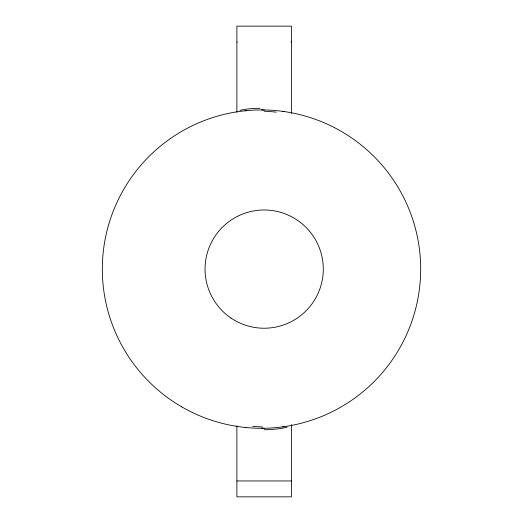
<?xml version="1.0" encoding="UTF-8"?>
<svg xmlns="http://www.w3.org/2000/svg" width="523" height="523" viewBox="0 0 523 523"><rect width="100%" height="100%" fill="white"/><g stroke="black" fill="none" stroke-linecap="round" stroke-linejoin="round"><path stroke-width="0.78" d="M264.167 428.265L261.5 428.285M236.88 42.049L237.337 42.049M291.004 42.049L291.455 42.049M261.5 109.928L264.167 109.948M236.88 480.951L291.455 480.951M291.455 113.517L291.455 26.15L236.88 26.15L236.88 112.268M291.455 424.611L291.455 496.85L236.88 496.85L236.88 425.814M246.627 110.719A27.189 1.033 -3.9 0 1 245.11 110.771M284.545 111.595A27.15 1.236 5.4 0 1 282.721 111.51M264.115 111.183A27.255 2.151 3.4 0 1 276.288 112.144M239.933 110.477A27.189 4.694 1 0 1 260.062 108.287M287.075 427.114A27.255 4.91 -1 0 1 264.233 429.782M282.721 426.703A27.15 1.236 -5.4 0 1 284.545 426.618M245.11 427.441A27.189 1.033 3.9 0 1 246.627 427.494M262.67 426.958A27.189 1.804 2.2 0 1 252.668 426.408M231.029 318.069A59.125 59.125 0 0 0 323.142 273.32A59.125 59.125 0 0 0 238.338 215.927A59.125 59.125 0 0 0 231.029 318.069M181.912 406.959A159.182 159.182 0 0 0 420.682 269.103A159.182 159.182 0 0 0 181.912 131.253A159.182 159.182 0 0 0 181.912 406.959"/></g></svg>
